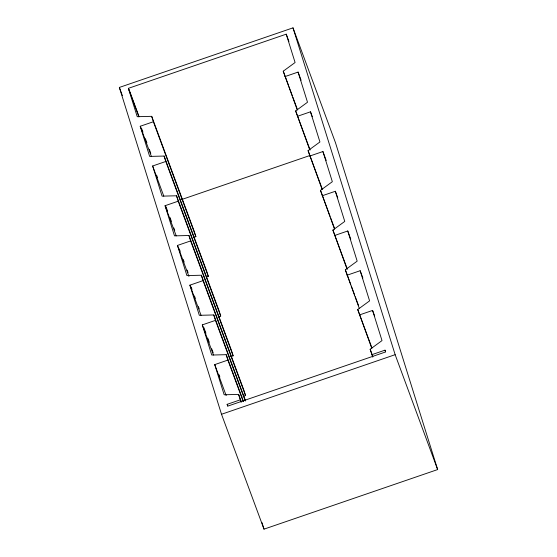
<?xml version="1.0" encoding="UTF-8"?>
<svg xmlns="http://www.w3.org/2000/svg" width="557" height="557" viewBox="0 0 557 557"><rect width="100%" height="100%" fill="white"/><g stroke="black" fill="none" stroke-linecap="round" stroke-linejoin="round"><path stroke-width="0.84" d="M297.285 110.008L283.235 71.185L295.092 62.523L286.228 34.172L128.375 88.34L137.238 116.698L151.692 116.329L194.184 231.211L195.876 236.628L193.411 237.477M309.699 149.736L295.649 110.913L307.506 102.251L298.079 72.09L284.926 76.601M322.12 189.457L308.07 150.634L319.927 141.972L310.5 111.811L297.341 116.329M334.534 229.185L320.484 190.362L332.341 181.7L322.914 151.539L309.762 156.051M346.948 268.906L332.898 230.083L344.762 221.421L335.335 191.267L322.176 195.779M359.369 308.634L345.319 269.811L357.176 261.149L347.749 230.988L334.597 235.5M371.784 348.362L357.733 309.539L369.59 300.877L360.163 270.716L347.011 275.228M372.751 357.121L370.154 349.26L382.011 340.599L372.584 310.437L359.425 314.956M119.351 87.435L292.996 27.85L335.488 142.731L437.649 469.565L264.004 529.15L221.512 414.269L119.351 87.435L122.366 95.588M206.654 276.92L208.297 276.356L206.605 270.939L164.106 156.051L149.652 156.42L140.225 126.258L153.384 121.746L151.692 116.329M218.247 316.926L220.711 316.077L219.019 310.66L176.52 195.779L162.073 196.148L152.646 165.986L165.798 161.474L164.106 156.051M181.561 199.559L309.817 155.542M230.661 356.654L233.132 355.805L231.434 350.388L188.941 235.507L174.487 235.869L165.06 205.707L178.212 201.195L176.52 195.779M243.082 396.375L245.546 395.533L243.855 390.116L201.356 275.228L186.908 275.597L177.481 245.435L190.633 240.923L188.941 235.507M245.421 400.504L213.77 314.956L199.322 315.318L189.895 285.163L203.047 280.644L201.356 275.228M243.367 401.124L226.191 354.677L211.737 355.046L202.309 324.884L215.468 320.372L213.77 314.956M241.32 401.736L238.605 394.405L224.158 394.767L214.73 364.612L227.883 360.094L226.191 354.677M371.846 354.677L384.998 350.165L385.562 351.968L227.709 406.144L227.145 404.333L240.297 399.822L238.605 394.405M221.512 414.269L395.15 354.677L292.996 27.85M286.228 34.172L288.944 41.503M298.079 72.09L301.093 80.236M310.5 111.811L312.303 116.705M322.914 151.539L326.228 160.5M335.335 191.267L337.744 197.784M395.15 354.677L437.649 469.565M347.749 230.988L350.764 239.134M360.163 270.716L362.879 278.047M372.584 310.437L374.694 316.139M283.235 71.185L288.359 85.04M288.958 86.669L292.279 95.63M292.878 97.259L297.097 108.664M384.998 350.165L385.604 351.794M295.649 110.913L310.117 150.021M308.07 150.634L322.231 188.927M320.484 190.362L330.127 216.436M330.733 218.066L334.346 227.841M332.898 230.083L347.366 269.198M345.319 269.811L350.743 284.474M351.349 286.103L354.663 295.071M355.262 296.7L358.583 305.661M357.733 309.539L371.902 347.833M370.154 349.26L372.863 356.591M153.384 121.746L195.876 236.628M165.798 161.474L208.297 276.356M178.212 201.195L220.711 316.077M190.633 240.923L233.132 355.805M203.047 280.644L245.546 395.533M215.468 320.372L245.303 401.033M129.057 89.621L138.999 116.504M128.375 88.34L138.923 116.859M227.883 360.094L243.256 401.646M141.457 128.103L142.961 132.176M145.377 138.693L146.881 142.766M149.297 149.29L150.801 153.363M140.225 126.258L151.379 156.406M240.297 399.822L241.202 402.265M156.587 175.163L157.492 177.606M152.646 165.986L163.793 196.134M165.993 206.738L167.497 210.811M169.906 217.327L171.417 221.401M173.826 227.924L174.731 230.368M165.06 205.707L176.214 235.855M179.312 248.909L180.217 251.353M183.232 259.499L184.13 261.943M187.145 270.089L188.05 272.533M177.481 245.435L188.934 276.397M191.128 287.001L192.026 289.445M194.442 295.962L195.347 298.413M198.362 306.559L199.26 309.003M189.895 285.163L201.049 315.304M203.841 327.544L205.951 333.246M207.761 338.134L209.265 342.207M211.681 348.724L213.185 352.804M202.309 324.884L213.463 355.032M218.971 374.603L219.876 377.047M214.73 364.612L226.184 395.574M227.145 404.333L227.75 405.962M261.936 522.515L264.004 529.15"/></g></svg>
